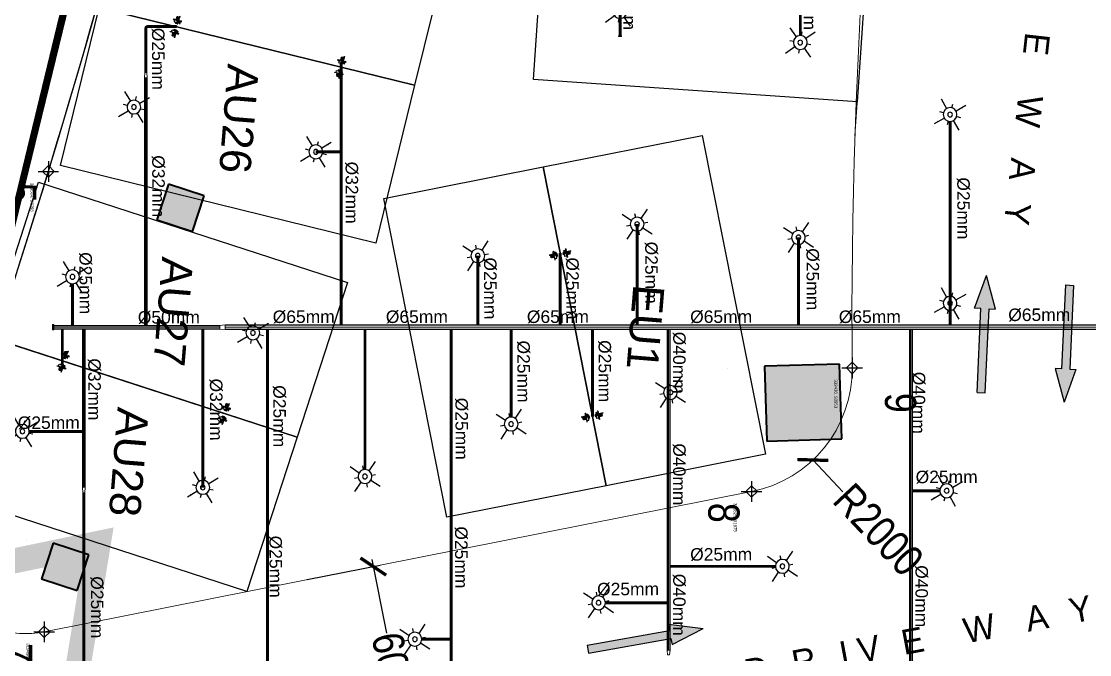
# Model space of a CAD drawing. Header units: inches. Extents: x 257070 to 799932, y -17980 to 269260.
# Drawn here: x 319131 to 336239, y 89365 to 99499 of the extents above; entities that cross this region are included whole.
import ezdxf

# ---------------------------------------------------------------- set-up
doc = ezdxf.new("R2010")
doc.units = ezdxf.units.IN
doc.header["$MEASUREMENT"] = 0
doc.header["$PDMODE"] = 99
doc.header["$PDSIZE"] = 100
doc.linetypes.add('Basement 1floor plan$0$CENTERX2', pattern=[4, 2.5, -0.5, 0.5, -0.5])
for name, color, linetype in [('0-AES-F-SPRINKLER', 10, 'Continuous'), ('basement1_AP$0$A-_ROAD----_E-_-', 2, 'Continuous'), ('DSP_DRIVEWAY', 4, 'Continuous'), ('DSP_MISCELANEOUS', 252, 'Continuous'), ('DSP_TREE CO-ORDINATES', 206, 'Continuous'), ('RETAIL', 40, 'Continuous')]:
    doc.layers.add(name, color=color, linetype=linetype)
for name, color, linetype, lineweight in [('0-AES-F-SPRINKLER PIPE', 10, 'Continuous', 15), ('07--DIM-2', 2, 'Continuous', 25), ('E--CONCRETE-4', 4, 'Continuous', 40), ('E--CONCRETE-SHADE', 253, 'Continuous', 20), ('M--TILING-2', 252, 'Continuous', 18), ('TEXT', 7, 'Continuous', 0)]:
    doc.layers.add(name, color=color, linetype=linetype, lineweight=lineweight)
doc.layers.add('A', color=7, linetype='Continuous', true_color=0x469d8b)
doc.layers.add('CORE -E', color=7, linetype='Continuous', true_color=0x642d8b)
doc.styles.get("Standard").update_dxf_attribs({"font": 'arial.ttf'})
doc.styles.add('TEXT style 175', font='GOTHIC.TTF')
doc.styles.add('TEXT style 200', font='ARIALN.TTF')
doc.styles.add('TEXT style 75', font='ARIALN.TTF')
doc.dimstyles.new('75', dxfattribs={"dimscale": 1.5, "dimtxt": 200, "dimasz": 113, "dimexe": 113, "dimexo": 0, "dimgap": 25, "dimtad": 0, "dimdec": 0, "dimrnd": 5, "dimzin": 0, "dimdsep": 46, "dimtxsty": 'TEXT style 75', "dimblk": 'ARCHTICK', "dimcen": 0.09, "dimdle": 113, "dimclrd": 8, "dimclre": 8, "dimclrt": 256, "dimadec": 0, "dimazin": 0, "dimtfac": 1, "dimtdec": 0, "dimtofl": 0, "dimtmove": 1, "dimatfit": 3, "dimldrblk": 'OPEN90', "dimfxl": 0, "dimtolj": 1, "dimtzin": 0, "dimarcsym": 0})
doc.dimstyles.new('ISO-25', dxfattribs={"dimtxt": 2.5, "dimasz": 2.5, "dimexe": 1.25, "dimexo": 0.625, "dimtad": 1, "dimtxsty": 'Standard', "dimcen": 2.5, "dimadec": 0, "dimazin": 0, "dimtfac": 1, "dimtmove": 0, "dimatfit": 3, "dimfxl": 1, "dimarcsym": 0})

# ---------------------------------------------------------------- blocks, each defined once
blk = doc.blocks.new('_ArchTick')
at = {"color": 0, "linetype": 'ByBlock', "const_width": 0.15}
blk.add_lwpolyline([(-0.5, -0.5), (0.5, 0.5)], dxfattribs=at)
blk = doc.blocks.new('*D239')
at = {"layer": '07--DIM-2', "color": 251, "lineweight": -2, "ltscale": 1000, "transparency": 16777216}
for p, q in [((324746, 90885), (324979, 89708)), ((323710, 90565), (324879, 90796)), ((325957, 84778), (325227, 88457)), ((324876, 84679), (326045, 84911))]:
    blk.add_line(p, q, dxfattribs=at)
at = {"layer": 'DEFPOINTS', "color": 0, "ltscale": 1000, "transparency": 16777216}
for p in [(323710, 90565, 0), (325935, 84889), (324876, 84679, 0)]:
    blk.add_point(p, dxfattribs=at)
at = {"layer": '07--DIM-2', "color": 251, "lineweight": -2, "ltscale": 1000, "transparency": 16777216, "xscale": 350, "yscale": 350, "zscale": 350}
for p, rotation in [((324768, 90774), 101.2098694832372), ((325935, 84889), 281.2098694832372)]:
    blk.add_blockref('_ArchTick', p, dxfattribs=dict(at, rotation=rotation))
at = {"layer": '07--DIM-2', "ltscale": 1000, "transparency": 16777216, "insert": (325103, 89083), "char_height": 500, "attachment_point": 5, "rotation": 281.2099, "style": 'TEXT style 75'}
blk.add_mtext('\\A1;6000', dxfattribs=at)
blk = doc.blocks.new('_Open90')
at = {"color": 0, "linetype": 'ByBlock', "lineweight": -2}
for p, q in [((-0.5, 0.5), (0, 0)), ((0, 0), (-1, 0)), ((0, 0), (-0.5, -0.5))]:
    blk.add_line(p, q, dxfattribs=at)
blk = doc.blocks.new('*D242')
at = {"layer": '07--DIM-2', "color": 251, "lineweight": -2, "ltscale": 1000, "transparency": 16777216}
for p, q in [((319206, 91201), (319206, 91201)), ((319206, 91201), (319206, 91201)), ((317149, 90422), (317803, 90670)), ((316799, 90422), (317149, 90422))]:
    blk.add_line(p, q, dxfattribs=at)
at = {"layer": 'DEFPOINTS', "color": 0, "ltscale": 1000, "transparency": 16777216}
for p in [(319206, 91201, 0), (317803, 90670, 0)]:
    blk.add_point(p, dxfattribs=at)
at = {"layer": '07--DIM-2', "color": 251, "lineweight": -2, "ltscale": 1000, "transparency": 16777216, "xscale": 350, "yscale": 350, "zscale": 350, "rotation": 20.73379398765659}
blk.add_blockref('_ArchTick', (317803, 90670), dxfattribs=at)
at = {"layer": '07--DIM-2', "ltscale": 1000, "transparency": 16777216, "insert": (315966, 90422), "char_height": 500, "attachment_point": 5, "rotation": 270, "style": 'TEXT style 75'}
blk.add_mtext('\\A1;R1500', dxfattribs=at)
blk = doc.blocks.new('*D243')
at = {"layer": '07--DIM-2', "color": 251, "lineweight": -2, "ltscale": 1000, "transparency": 16777216}
for p, q in [((330436, 93937), (330436, 93937)), ((330436, 93936), (330436, 93937)), ((332287, 91970), (331807, 92480))]:
    blk.add_line(p, q, dxfattribs=at)
at = {"layer": 'DEFPOINTS', "color": 0, "ltscale": 1000, "transparency": 16777216}
for p in [(330436, 93937, 0), (331807, 92480, 0)]:
    blk.add_point(p, dxfattribs=at)
at = {"layer": '07--DIM-2', "color": 251, "lineweight": -2, "ltscale": 1000, "transparency": 16777216, "xscale": 350, "yscale": 350, "zscale": 350, "rotation": 133.2656088512766}
blk.add_blockref('_ArchTick', (331807, 92480), dxfattribs=at)
at = {"layer": '07--DIM-2', "ltscale": 1000, "transparency": 16777216, "insert": (332857, 91364), "char_height": 500, "attachment_point": 5, "rotation": 313.2656, "style": 'TEXT style 75'}
blk.add_mtext('\\A1;R2000', dxfattribs=at)
blk = doc.blocks.new('basement1_AP$0$AR-DIR-A')
h = blk.add_hatch()
h.set_pattern_fill('ANSI31', color=8)
h.paths.add_polyline_path([(158, -458), (26, -458), (26, -1800), (-74, -1800), (92, -2335), (258, -1800), (158, -1800)])
at = {"layer": 'DSP_MISCELANEOUS', "color": 8}
for p, q in [((158, -458), (26, -458)), ((26, -458), (26, -1800)), ((158, -458), (158, -1800)), ((26, -1800), (-74, -1800)), ((-74, -1800), (92, -2335)), ((258, -1800), (92, -2335)), ((158, -1800), (258, -1800))]:
    blk.add_line(p, q, dxfattribs=at)
blk = doc.blocks.new('*U485')
at = {"layer": 'DSP_TREE CO-ORDINATES', "color": 162}
for p, q in [((0, -329), (0, 329)), ((-329, 0), (329, 0))]:
    blk.add_line(p, q, dxfattribs=at)
at = {"layer": 'DSP_TREE CO-ORDINATES', "color": 162, "ltscale": 3.5}
blk.add_lwpolyline([(-185, 0), (0, 185), (185, 0), (0, -184), (-185, 0)], dxfattribs=at)
at = {"layer": 'DEFPOINTS', "style": 'TEXT style 175'}
blk.add_attdef('CORDINATE', (367, -572), '', height=100, dxfattribs=at)
at = {"layer": 'DSP_TREE CO-ORDINATES', "color": 164, "style": 'TEXT style 200'}
blk.add_attdef('NO.', (361, -1385), '', height=1000, dxfattribs=at)
blk = doc.blocks.new('*U494')
at = {"layer": 'DSP_TREE CO-ORDINATES', "color": 162}
for p, q in [((0, -329), (0, 329)), ((-329, 0), (329, 0))]:
    blk.add_line(p, q, dxfattribs=at)
at = {"layer": 'DSP_TREE CO-ORDINATES', "color": 162, "ltscale": 3.5}
blk.add_lwpolyline([(-185, 0), (0, 185), (185, 0), (0, -184), (-185, 0)], dxfattribs=at)
at = {"layer": 'DEFPOINTS', "style": 'TEXT style 175'}
blk.add_attdef('CORDINATE', (367, -572), '', height=100, dxfattribs=at)
at = {"layer": 'DSP_TREE CO-ORDINATES', "color": 164, "style": 'TEXT style 200'}
blk.add_attdef('NO.', (361, -1385), '', height=1000, dxfattribs=at)
blk = doc.blocks.new('*U489')
at = {"layer": 'DSP_TREE CO-ORDINATES', "color": 162}
for p, q in [((0, -329), (0, 329)), ((-329, 0), (329, 0))]:
    blk.add_line(p, q, dxfattribs=at)
at = {"layer": 'DSP_TREE CO-ORDINATES', "color": 162, "ltscale": 3.5}
blk.add_lwpolyline([(-185, 0), (0, 185), (185, 0), (0, -184), (-185, 0)], dxfattribs=at)
at = {"layer": 'DEFPOINTS', "style": 'TEXT style 175'}
blk.add_attdef('CORDINATE', (367, -572), '', height=100, dxfattribs=at)
at = {"layer": 'DSP_TREE CO-ORDINATES', "color": 164, "style": 'TEXT style 200'}
blk.add_attdef('NO.', (361, -1385), '', height=1000, dxfattribs=at)
blk = doc.blocks.new('*U490')
at = {"layer": 'DSP_TREE CO-ORDINATES', "color": 162}
for p, q in [((0, -329), (0, 329)), ((-329, 0), (329, 0))]:
    blk.add_line(p, q, dxfattribs=at)
at = {"layer": 'DSP_TREE CO-ORDINATES', "color": 162, "ltscale": 3.5}
blk.add_lwpolyline([(-185, 0), (0, 185), (185, 0), (0, -184), (-185, 0)], dxfattribs=at)
at = {"layer": 'DEFPOINTS', "style": 'TEXT style 175'}
blk.add_attdef('CORDINATE', (367, -572), '', height=100, dxfattribs=at)
at = {"layer": 'DSP_TREE CO-ORDINATES', "color": 164, "style": 'TEXT style 200'}
blk.add_attdef('NO.', (800, 1051), '', height=1000, dxfattribs=at)
blk = doc.blocks.new('A$C3CA070F1')
at = {"layer": '0-AES-F-SPRINKLER'}
h = blk.add_hatch(dxfattribs=at)
h.set_pattern_fill('ANSI31', color=3, scale=0.196883, angle=-34.2335, style=0)
h.set_pattern_definition([(100.766483, (49937.1607, 174049.7081), (1.474466316, 0.280375668), [])])
edge = h.paths.add_edge_path()
edge.add_line((-1, 85), (-1, 84))
edge.add_line((-1, 84), (-6, 84))
edge.add_ellipse((-7, 82), major_axis=(-1.42, -0.27), ratio=1, start_angle=257, end_angle=315)
edge.add_line((-8, 83), (-15, 72))
edge.add_ellipse((-12, 70), major_axis=(-4.25, -0.81), ratio=1, start_angle=-45, end_angle=45)
edge.add_line((-14, 66), (14, 47))
edge.add_line((14, 47), (13, 46))
edge.add_line((13, 46), (-15, 65))
edge.add_ellipse((-12, 70), major_axis=(-5.52, -1.05), ratio=1, start_angle=-45, end_angle=45, ccw=False)
edge.add_line((-16, 73), (-9, 84))
edge.add_ellipse((-7, 82), major_axis=(-2.69, -0.51), ratio=1, start_angle=257, end_angle=315, ccw=False)
edge.add_line((-6, 85), (-1, 85))
h = blk.add_hatch(dxfattribs=at)
h.set_pattern_fill('ANSI31', color=3, scale=0.196883, angle=-124.2335, style=0)
h.set_pattern_definition([(190.766483, (49937.1607, 174049.7081), (-0.280375668, 1.474466316), [])])
edge = h.paths.add_edge_path()
edge.add_line((-1, 54), (7, 48))
edge.add_line((7, 48), (8, 49))
edge.add_line((8, 49), (0, 55))
edge.add_ellipse((-2, 52), major_axis=(-0.69, 3.63), ratio=1, start_angle=315, end_angle=405)
edge.add_line((-6, 54), (-14, 41))
edge.add_ellipse((-11, 39), major_axis=(-0.69, 3.63), ratio=1, start_angle=45, end_angle=135)
edge.add_line((-13, 36), (-9, 33))
edge.add_ellipse((-10, 32), major_axis=(-0.27, 1.42), ratio=1, start_angle=225, end_angle=315, ccw=False)
edge.add_line((-9, 31), (-10, 30))
edge.add_line((-10, 30), (-8, 29))
edge.add_line((-8, 29), (-7, 30))
edge.add_ellipse((-10, 32), major_axis=(-3.3, -0.63), ratio=1, start_angle=135, end_angle=225)
edge.add_line((-8, 35), (-12, 38))
edge.add_ellipse((-11, 39), major_axis=(-1.75, -0.33), ratio=1, start_angle=-45, end_angle=45, ccw=False)
edge.add_line((-13, 40), (-4, 53))
edge.add_ellipse((-2, 52), major_axis=(-1.75, -0.33), ratio=1, start_angle=225, end_angle=315, ccw=False)
at = {"layer": '0-AES-F-SPRINKLER', "color": 3}
for p, q in [((-98, 39), (-97, 43)), ((-98, 38), (-98, 39)), ((-98, 39), (-98, 39)), ((-98, 39), (-98, 39)), ((-98, 37), (-98, 38)), ((-98, 38), (-98, 38)), ((-98, 38), (-98, 38)), ((-98, 38), (-98, 38)), ((-98, 38), (-98, 38)), ((-98, 38), (-98, 38)), ((-98, 38), (-98, 38)), ((-98, 38), (-98, 38)), ((-98, 38), (-98, 38)), ((-98, 38), (-98, 38)), ((-96, 37), (-98, 37)), ((-98, 37), (-98, 37)), ((-98, 37), (-98, 37)), ((-98, 37), (-98, 37)), ((-98, 37), (-98, 37)), ((-98, 37), (-98, 37)), ((-98, 37), (-98, 37)), ((-98, 37), (-98, 37)), ((-98, 37), (-98, 37)), ((-98, 37), (-98, 37)), ((-98, 37), (-98, 37)), ((-98, 37), (-98, 37)), ((-98, 37), (-98, 37)), ((-98, 37), (-98, 37)), ((-98, 37), (-98, 37)), ((-98, 37), (-98, 37)), ((-98, 37), (-98, 37)), ((-97, 37), (-98, 37)), ((-98, 37), (-98, 37)), ((-98, 37), (-98, 37)), ((-98, 37), (-98, 37)), ((-98, 37), (-98, 37)), ((-98, 37), (-98, 37)), ((-98, 37), (-98, 37)), ((-98, 37), (-98, 37)), ((-98, 37), (-98, 37)), ((-98, 37), (-98, 37)), ((-98, 37), (-98, 37)), ((-98, 37), (-98, 37)), ((-98, 37), (-98, 37)), ((-98, 37), (-98, 37)), ((-97, 45), (-79, 71)), ((-96, 40), (-97, 40)), ((-97, 40), (-97, 40)), ((-97, 40), (-97, 40)), ((-97, 40), (-97, 39)), ((-97, 39), (-97, 39)), ((-97, 39), (-97, 39)), ((-97, 39), (-97, 39)), ((-97, 39), (-97, 39)), ((-97, 39), (-97, 39)), ((-97, 39), (-97, 39)), ((-97, 39), (-97, 39)), ((-97, 39), (-97, 38)), ((-97, 38), (-97, 38)), ((-97, 38), (-97, 38)), ((-97, 38), (-97, 38)), ((-97, 38), (-97, 38)), ((-97, 38), (-97, 38)), ((-97, 38), (-97, 38)), ((-97, 38), (-97, 38)), ((-97, 38), (-97, 38)), ((-97, 38), (-97, 38)), ((-97, 38), (-97, 38)), ((-97, 38), (-97, 37)), ((-97, 37), (-97, 37)), ((-97, 37), (-97, 37)), ((-97, 37), (-97, 37)), ((-95, 46), (-96, 42)), ((-96, 42), (-96, 42)), ((-96, 42), (-96, 41)), ((-96, 41), (-96, 41)), ((-96, 41), (-96, 41)), ((-96, 41), (-96, 41)), ((-96, 41), (-96, 41)), ((-96, 41), (-96, 41)), ((-96, 41), (-96, 41)), ((-96, 41), (-96, 41)), ((-96, 41), (-96, 41)), ((-96, 41), (-96, 40)), ((-96, 40), (-96, 40)), ((-96, 40), (-96, 40)), ((-96, 40), (-96, 40)), ((-96, 40), (-96, 40)), ((-95, 37), (-96, 37)), ((-96, 37), (-96, 37)), ((-96, 37), (-96, 37)), ((-96, 37), (-96, 37)), ((-96, 37), (-96, 37)), ((-94, 38), (-95, 38)), ((-95, 38), (-95, 38)), ((-95, 38), (-95, 38)), ((-95, 38), (-95, 38)), ((-95, 38), (-95, 38)), ((-95, 38), (-95, 38)), ((-95, 38), (-95, 38)), ((-95, 38), (-95, 38)), ((-95, 38), (-95, 38)), ((-95, 38), (-95, 37)), ((-95, 37), (-95, 37)), ((-95, 37), (-95, 37)), ((-95, 37), (-95, 37)), ((-95, 37), (-95, 37)), ((-95, 37), (-95, 37)), ((-95, 37), (-95, 37)), ((-95, 37), (-95, 37)), ((-95, 37), (-95, 37)), ((-95, 37), (-95, 37)), ((-95, 37), (-95, 37)), ((-95, 37), (-95, 37)), ((-95, 37), (-95, 37)), ((-95, 37), (-95, 37)), ((-95, 37), (-95, 37)), ((-95, 37), (-95, 37)), ((-95, 37), (-95, 37)), ((-94, 88), (-93, 90)), ((-72, 73), (-94, 88)), ((-94, 43), (-94, 48)), ((-93, 43), (-94, 43)), ((-94, 43), (-94, 43)), ((-94, 43), (-94, 43)), ((-94, 43), (-94, 43)), ((-94, 43), (-94, 43)), ((-94, 43), (-94, 41)), ((-94, 43), (-94, 43)), ((-94, 43), (-94, 43)), ((-94, 43), (-94, 43)), ((-94, 43), (-94, 43)), ((-94, 43), (-94, 43)), ((-94, 43), (-94, 43)), ((-94, 43), (-94, 43)), ((-94, 43), (-94, 43)), ((-94, 43), (-94, 43)), ((-94, 43), (-94, 43)), ((-94, 43), (-94, 43)), ((-94, 41), (-94, 41)), ((-94, 41), (-94, 41)), ((-94, 41), (-94, 41)), ((-94, 41), (-94, 41)), ((-94, 41), (-94, 41)), ((-94, 41), (-94, 41)), ((-94, 41), (-94, 41)), ((-94, 41), (-94, 40)), ((-94, 40), (-94, 40)), ((-94, 40), (-94, 40)), ((-94, 40), (-94, 40)), ((-94, 40), (-94, 40)), ((-94, 40), (-94, 40)), ((-94, 40), (-94, 40)), ((-94, 40), (-94, 40)), ((-94, 40), (-94, 39)), ((-94, 39), (-94, 39)), ((-94, 39), (-94, 39)), ((-94, 39), (-94, 39)), ((-94, 39), (-94, 39)), ((-94, 39), (-94, 39)), ((-94, 39), (-94, 39)), ((-94, 39), (-94, 39)), ((-94, 39), (-94, 38)), ((-93, 90), (-59, 67)), ((-93, 47), (-93, 49)), ((-91, 47), (-93, 43)), ((-93, 46), (-93, 47)), ((-92, 46), (-93, 46)), ((-93, 46), (-93, 46)), ((-93, 46), (-93, 46)), ((-93, 46), (-93, 46)), ((-93, 46), (-93, 46)), ((-93, 46), (-93, 46)), ((-93, 46), (-93, 46)), ((-93, 46), (-93, 46)), ((-93, 46), (-93, 46)), ((-93, 46), (-93, 46)), ((-93, 46), (-93, 46)), ((-93, 46), (-93, 46)), ((-93, 46), (-93, 46)), ((-93, 46), (-93, 46)), ((-93, 46), (-93, 46)), ((-93, 46), (-93, 46)), ((-93, 46), (-93, 46)), ((-93, 46), (-93, 46)), ((-93, 46), (-93, 46)), ((-93, 46), (-93, 46)), ((-91, 42), (-93, 43)), ((-93, 43), (-93, 43)), ((-93, 43), (-93, 43)), ((-93, 43), (-93, 43)), ((-93, 43), (-93, 43)), ((-93, 43), (-93, 43)), ((-93, 43), (-93, 43)), ((-93, 43), (-93, 43)), ((-93, 43), (-93, 43)), ((-93, 43), (-93, 43)), ((-93, 43), (-93, 43)), ((-93, 43), (-93, 43)), ((-93, 43), (-93, 43)), ((-93, 43), (-93, 43)), ((-93, 43), (-93, 43)), ((-93, 43), (-93, 43)), ((-93, 43), (-93, 43)), ((-93, 43), (-93, 43)), ((-93, 43), (-93, 43)), ((-93, 43), (-93, 43)), ((-93, 43), (-93, 43)), ((-93, 43), (-93, 43)), ((-93, 43), (-93, 43)), ((-85, 66), (-92, 55)), ((-90, 50), (-92, 46)), ((-92, 46), (-92, 46)), ((-92, 46), (-92, 46)), ((-92, 46), (-92, 46)), ((-92, 46), (-92, 46)), ((-92, 46), (-92, 46)), ((-90, 47), (-91, 47)), ((-90, 43), (-91, 42)), ((-91, 42), (-91, 42)), ((-91, 42), (-91, 42)), ((-91, 42), (-91, 42)), ((-91, 42), (-91, 42)), ((-91, 42), (-91, 42)), ((-91, 42), (-91, 42)), ((-91, 42), (-91, 42)), ((-91, 42), (-91, 42)), ((-91, 42), (-91, 42)), ((-91, 42), (-91, 42)), ((-91, 42), (-91, 42)), ((-91, 42), (-91, 42)), ((-91, 42), (-91, 42)), ((-91, 42), (-91, 42)), ((-91, 42), (-91, 42)), ((-88, 57), (-90, 49)), ((-89, 54), (-90, 51)), ((-90, 50), (-90, 50)), ((-88, 47), (-90, 43)), ((-90, 47), (-88, 47)), ((-90, 43), (-90, 43)), ((-90, 43), (-90, 43)), ((-90, 43), (-90, 43)), ((-89, 55), (-89, 55)), ((-88, 46), (-88, 47)), ((-87, 59), (-87, 59)), ((-87, 59), (-87, 59)), ((-86, 57), (-87, 49)), ((-87, 49), (-83, 28)), ((-85, 58), (-85, 58)), ((-77, 43), (-85, 49)), ((-83, 28), (-60, 9)), ((-77, 70), (-82, 63)), ((-80, 66), (-82, 67)), ((-45, 31), (-81, -23)), ((-78, 63), (-80, 65)), ((-79, 71), (-77, 70)), ((-71, 26), (-79, 31)), ((-57, 13), (-79, 28)), ((-70, 64), (-78, 63)), ((-78, -29), (-40, 27)), ((-69, 55), (-75, 59)), ((-66, 54), (-74, 42)), ((-74, 42), (-71, 26)), ((-73, 44), (-71, 43)), ((-69, 47), (-72, 43)), ((-71, 43), (-70, 43)), ((-71, 26), (-55, 15)), ((-70, 43), (-66, 49)), ((-66, 50), (-68, 52)), ((-61, 65), (-67, 69)), ((-62, 66), (-67, 65)), ((-50, 57), (-66, 54)), ((-66, 49), (-66, 50)), ((-47, 28), (-63, 40)), ((-59, 67), (-61, 65)), ((-57, 67), (-60, 66)), ((-60, 44), (-42, 32)), ((-50, 57), (-58, 62)), ((-19, 46), (-57, 67)), ((-17, 37), (-55, 63)), ((-29, 42), (-50, 57)), ((-13, 9), (-45, 31)), ((-36, 42), (-44, 30)), ((-43, 33), (-35, 46)), ((-39, -30), (-13, 9)), ((-37, 25), (-28, 38)), ((-35, 41), (-36, 42)), ((-32, 32), (-35, 39)), ((-30, 52), (-16, 73)), ((-29, 20), (-17, 37)), ((-28, 38), (-26, 40)), ((-21, 32), (-28, 37)), ((-23, 16), (-12, 33)), ((-1, 26), (-23, -9)), ((-22, 15), (-12, 31)), ((-9, 32), (-21, 14)), ((2, 24), (-20, -11)), ((-20, -8), (-1, 22)), ((-17, 37), (-19, 46)), ((-19, 13), (-10, 29)), ((-7, 30), (-18, 12)), ((-17, 37), (-17, 37)), ((4, 22), (-17, -13)), ((-17, -10), (1, 20)), ((-16, 73), (-9, 84)), ((-16, 11), (-7, 27)), ((-8, 83), (-15, 72)), ((13, 46), (-15, 65)), ((-4, 28), (-15, 10)), ((-1, 84), (-14, 66)), ((-14, 66), (14, 47)), ((-6, 54), (-14, 41)), ((-12, 33), (-14, 33)), ((-14, -15), (7, 20)), ((-14, -12), (4, 18)), ((-13, 40), (-4, 53)), ((-13, 36), (-9, 33)), ((-13, 9), (-4, 24)), ((-2, 34), (-12, 41)), ((-8, 35), (-12, 38)), ((-12, 31), (-12, 33)), ((-9, 32), (-12, 31)), ((7, 16), (-11, -13)), ((-10, 29), (-9, 32)), ((-9, 31), (-10, 30)), ((-7, 30), (-10, 29)), ((-10, 30), (-8, 29)), ((9, 17), (-10, -14)), ((-9, -13), (9, 13)), ((-8, 29), (-7, 30)), ((8, 49), (-7, 27)), ((-7, 27), (-7, 30)), ((-4, 28), (-7, 27)), ((-6, 85), (-1, 85)), ((-1, 84), (-6, 84)), ((5, 44), (-5, 51)), ((-4, 24), (-4, 28)), ((-1, 26), (-4, 24)), ((-1, 85), (-1, 84)), ((-1, 54), (7, 48)), ((13, 46), (-1, 25)), ((-1, 22), (-1, 26)), ((2, 24), (-1, 22)), ((8, 49), (0, 55)), ((1, 20), (2, 24)), ((4, 22), (1, 20)), ((4, 18), (4, 22)), ((7, 20), (4, 18)), ((7, 48), (8, 49)), ((7, 16), (7, 20)), ((9, 17), (7, 16)), ((9, 15), (9, 17)), ((14, 47), (13, 46)), ((-82, -25), (-80, -30)), ((-80, -30), (-78, -29)), ((-66, -11), (-39, -30)), ((-23, -7), (-23, -9)), ((-23, -9), (-20, -8)), ((-20, -8), (-20, -11)), ((-20, -11), (-17, -10)), ((-17, -10), (-17, -13)), ((-17, -13), (-14, -12)), ((-14, -12), (-14, -15)), ((-14, -15), (-11, -13)), ((-11, -13), (-11, -14)), ((-11, -14), (-11, -14))]:
    blk.add_line(p, q, dxfattribs=at)
for centre, major_axis, start_param, end_param in [((-95, 43), (-0.41, 2.13), 0.784914, 1.034983), ((-95, 43), (-2.74, -0.52), -0.560204, -0.324923), ((-93, 46), (-0.51, 2.68), 0.787914, 1.247507), ((-93, 48), (-1.75, -0.33), -0.775969, -0.160442), ((-91, 54), (-0.29, 1.52), 0.785398, 2.356194), ((-92, 49), (-0.33, 1.74), 0.791774, 1.412986), ((-89, 55), (-0.103, 0.54), 0.916881, 1.969618), ((-93, 51), (-3.09, -0.59), 2.526084, 2.789089), ((-95, 50), (-5.72, -1.09), 2.374727, 2.798549), ((-91, 55), (-0.33, 1.74), 4.197625, 4.773282), ((-84, 57), (-3.79, -0.72), -0.784768, -0.363877), ((-93, 50), (-5.72, -1.09), 2.377207, 2.798549), ((-80, 54), (-1.57, 8.26), 0.010205, 0.785398), ((-84, 56), (-0.35, 1.85), 0.785501, 1.132999), ((-83, 65), (-1.52, -0.29), 3.926991, 5.497787), ((-80, 54), (-5.9, -1.12), 4.155645, 5.497787), ((-80, 54), (-8.26, -1.57), 4.155621, 4.722594), ((-75, 68), (-8.26, -1.57), 1.014052, 3.151797), ((-75, 63), (-2.79, -0.53), -0.113999, 0.093951), ((-75, 68), (-1.12, 5.9), 2.584882, 5.497787), ((-75, 46), (-0.53, 2.79), 2.356194, 3.926991), ((-75, 68), (-1.57, 8.26), 4.722594, 5.497787), ((-70, 53), (-2.79, -0.53), 2.356194, 3.926991), ((-65, 44), (-3.72, -0.71), -0.403281, 1.321745), ((-65, 44), (-0.71, 3.72), 4.96144, 6.686466), ((-65, 37), (-0.56, 2.96), 5.497794, 6.034125), ((-59, 47), (-2.96, -0.56), 0.24906, 0.785391), ((-60, 60), (-2.83, -0.54), 3.926991, 4.712389), ((-33, 40), (-0.45, 2.36), 0.803442, 1.867502), ((-30, 39), (-2.79, -0.53), 2.356194, 3.926991), ((-24, 39), (-0.53, 2.79), 5.497787, 7.068583), ((-12, 70), (-5.52, -1.05), -0.785398, 0.785398), ((-15, 35), (-0.54, 2.83), 0.785398, 3.403392), ((-12, 70), (-4.25, -0.81), -0.785398, 0.785398), ((-11, 39), (-0.69, 3.63), 0.785398, 2.356194), ((-11, 39), (-1.75, -0.33), -0.785398, 0.785398), ((-7, 82), (-2.69, -0.51), 4.485496, 5.497787), ((-10, 32), (-0.27, 1.42), 3.926991, 5.497787), ((-7, 82), (-1.42, -0.27), 4.485496, 5.497787), ((-10, 32), (-3.3, -0.63), 2.356194, 3.926991), ((-2, 52), (-0.69, 3.63), 5.497787, 7.068583), ((-2, 52), (-1.75, -0.33), 3.926991, 5.497787), ((6, 14), (-0.54, 2.83), 3.926991, 4.712389), ((-79, -24), (-0.51, 2.69), 0.785398, 1.797689), ((-11, -11), (-2.83, -0.54), 1.570796, 2.356194)]:
    blk.add_ellipse(centre, major_axis=major_axis, ratio=1, start_param=start_param, end_param=end_param, dxfattribs=at)
at = {"layer": '0-AES-F-SPRINKLER', "color": 3, "extrusion": (0, 0, -1)}
for centre, major_axis, start_param, end_param in [((-86, 47), (-0.53, 2.79), -0.113999, 0.785398), ((-77, 34), (-0.54, 2.83), 3.926991, 4.712389)]:
    blk.add_ellipse(centre, major_axis=major_axis, ratio=1, start_param=start_param, end_param=end_param, dxfattribs=at)
blk = doc.blocks.new('*U603')
at = {"layer": '0-AES-F-SPRINKLER'}
for p, q in [((171672, 56809), (171672, 56871)), ((171562, 56699), (171500, 56699)), ((171783, 56699), (171845, 56699)), ((171672, 56588), (171672, 56526))]:
    blk.add_line(p, q, dxfattribs=at)
for radius in [111, 37.8]:
    blk.add_circle((171672, 56699), radius, dxfattribs=at)
at = {"layer": '0-AES-F-SPRINKLER PIPE'}
for points, override in [([(171468, 56903), (171594, 56777)], {"dimasz": 70, "dimtad": 0, "dimfxl": 13, "dimarcsym": 1}), ([(171877, 56903), (171751, 56777)], {"dimasz": 70, "dimtad": 0, "dimfxl": 13, "dimarcsym": 1}), ([(171468, 56494), (171594, 56620)], {"dimasz": 70, "dimtad": 0, "dimfxl": 13, "dimarcsym": 1}), ([(171877, 56494), (171751, 56620)], {"dimasz": 70, "dimgap": 0.625, "dimtad": 0, "dimfxl": 13, "dimarcsym": 1})]:
    blk.add_leader(points, dimstyle='ISO-25', override=override, dxfattribs=at)

msp = doc.modelspace()

# ---------------------------------------------------------------- hatches: boundary and pattern name
at = {"layer": 'E--CONCRETE-SHADE', "ltscale": 3.5}
h = msp.add_hatch(color=8, dxfattribs=at)
h.dxf.hatch_style = 1
h.paths.add_polyline_path([(321485.9, 96894.5), (321300.2, 96323.9), (321870.7, 96138.2), (322056.5, 96708.7)])
h = msp.add_hatch(color=8, dxfattribs=at)
h.dxf.hatch_style = 1
h.paths.add_polyline_path([(332232.3, 94015.8), (331032.8, 93980.1), (331068.4, 92780.6), (332267.9, 92816.3)])
h = msp.add_hatch(color=8, dxfattribs=at)
h.dxf.hatch_style = 1
h.paths.add_polyline_path([(320211.9, 90960.7), (319641.4, 91146.4), (319455.6, 90575.9), (320026.2, 90390.2)])

# ---------------------------------------------------------------- linework, layer by layer
at = {"layer": '0-AES-F-SPRINKLER', "color": 7, "const_width": 100, "elevation": 0}
for points in [[(356607.5, 78193.9), (356438.2, 71883.8), (345953.6, 68179.4), (332024.7, 62667.8), (330604.2, 67058.4), (321899.6, 64138.4), (317671.9, 77137.1), (317715.9, 91029.5), (324246.5, 117779.9), (364035.7, 109784.7), (363210.3, 79337.2), (363210.3, 79337.2)], [(321656.3, 107312.1), (317715.9, 91029.5), (317671.9, 77137.1), (320194.8, 69380), (277183.8, 53136.7), (281575.8, 117011.5)]]:
    msp.add_lwpolyline(points, close=True, dxfattribs=at)
at = {"layer": '0-AES-F-SPRINKLER PIPE', "ltscale": 1000, "elevation": 0}
for points in [[(328703.2, 100459.2), (328703.2, 99270.3)], [(328706.2, 100459.2), (328706.2, 99270.3)], [(328718.7, 100459.2), (328718.7, 99270.3)], [(328731.2, 100459.2), (328731.2, 99270.3)], [(328734.2, 100459.2), (328734.2, 99270.3)], [(331590.3, 100459.2), (331590.3, 99269.2)], [(331593.3, 100459.2), (331593.3, 99269.5)], [(331605.8, 100459.2), (331605.8, 99270.3)], [(331618.3, 100459.2), (331618.3, 99269.5)], [(331621.3, 100459.2), (331621.3, 99269.2)], [(324237.1, 98816.3), (324237.1, 94641.4)], [(324240.1, 98816.3), (324240.1, 94641.4)], [(324252.6, 98816.3), (324252.6, 94641.4)], [(324265.1, 98816.3), (324265.1, 94641.4)], [(324268.1, 98816.3), (324268.1, 94641.4)], [(321105.6, 98594), (321105.6, 94641.4)], [(321108.6, 98594), (321108.6, 94641.4)], [(321124.6, 98594), (321124.6, 94641.4)], [(321140.6, 98594), (321140.6, 94641.4)], [(321143.6, 98594), (321143.6, 94641.4)], [(333988.4, 97897.9), (333988.4, 94641.4)], [(333991.4, 97897.5), (333991.4, 94641.4)], [(334003.9, 97896.8), (334003.9, 94641.4)], [(334016.4, 97897.5), (334016.4, 94641.4)], [(334019.4, 97897.9), (334019.4, 94641.4)], [(324237.1, 97426.3), (323847.8, 97426.3)], [(324237.1, 97423.3), (323847.8, 97423.3)], [(324237.1, 97410.8), (323847.8, 97410.8)], [(324237.1, 97398.3), (323847.8, 97398.3)], [(324237.1, 97395.3), (323847.8, 97395.3)], [(328976.5, 96252.6), (328976.5, 94641.4)], [(328979.5, 96252.6), (328979.5, 94641.4)], [(328992, 96252.6), (328992, 94641.4)], [(329004.5, 96252.6), (329004.5, 94641.4)], [(329007.5, 96252.6), (329007.5, 94641.4)], [(326426.1, 95747.2), (326426.1, 94641.4)], [(326429.1, 95747.2), (326429.1, 94641.4)], [(326441.6, 95747.2), (326441.6, 94641.4)], [(326454.1, 95747.2), (326454.1, 94641.4)], [(326457.1, 95747.2), (326457.1, 94641.4)], [(327742.5, 95791.6), (327742.5, 94642.4)], [(327745.5, 95791.6), (327745.5, 94642.4)], [(327758, 95791.6), (327758, 94642.4)], [(327770.5, 95791.6), (327770.5, 94642.4)], [(327773.5, 95791.6), (327773.5, 94642.4)], [(319935.3, 95300.7), (319935.3, 94627.9)], [(319938.3, 95300.3), (319938.3, 94627.9)], [(319950.8, 95299.6), (319950.8, 94627.9)], [(319963.3, 95300.3), (319963.3, 94627.9)], [(319966.3, 95300.7), (319966.3, 94627.9)], [(319650.5, 94633.9), (322311, 94633.9)], [(319650.5, 94628.9), (322311, 94628.9)], [(319650.5, 94603.9), (322311, 94603.9)], [(322396.5, 94642.4), (347772.5, 94642.4)], [(322396.5, 94636.4), (347772.5, 94636.4)], [(322396.5, 94603.9), (347772.5, 94603.9)], [(319650.5, 94578.9), (322311, 94578.9)], [(319650.5, 94573.9), (322311, 94573.9)], [(319771.7, 94579.9), (319771.7, 94012.8)], [(319774.7, 94579.9), (319774.7, 94013.2)], [(319787.2, 94579.9), (319787.2, 94013.9)], [(319799.7, 94579.9), (319799.7, 94013.2)], [(319802.7, 94579.9), (319802.7, 94012.8)], [(320110.9, 94579.9), (320110.9, 92042.5)], [(320114.9, 94579.9), (320114.9, 92042.5)], [(320130.9, 94579.9), (320130.9, 92042.5)], [(320146.9, 94579.9), (320146.9, 92042.5)], [(320150.9, 94579.9), (320150.9, 92042.5)], [(322021.8, 94566.4), (322021.8, 92041)], [(322024.8, 94566.4), (322024.8, 92041)], [(322037.3, 94566.4), (322037.3, 92041)], [(322049.8, 94566.4), (322049.8, 92041)], [(322052.8, 94566.4), (322052.8, 92041)], [(322396.5, 94571.4), (347772.5, 94571.4)], [(322396.5, 94565.4), (347772.5, 94565.4)], [(323058.2, 94565.4), (323058.2, 86195.3)], [(323061.2, 94565.4), (323061.2, 86195.7)], [(323073.7, 94565.4), (323073.7, 86196.4)], [(323086.2, 94565.4), (323086.2, 86195.7)], [(323089.2, 94565.4), (323089.2, 86195.3)], [(326000.9, 94565.4), (326000.9, 86778.5)], [(326003.9, 94565.4), (326003.9, 86778.9)], [(326016.4, 94565.4), (326016.4, 86779.6)], [(326028.9, 94565.4), (326028.9, 86778.9)], [(326031.9, 94565.4), (326031.9, 86778.5)], [(326959.7, 94565.4), (326959.7, 93164.4)], [(326962.7, 94565.4), (326962.7, 93164.8)], [(326975.2, 94565.4), (326975.2, 93165.5)], [(326987.7, 94565.4), (326987.7, 93164.8)], [(326990.7, 94565.4), (326990.7, 93164.4)], [(328260.6, 94565.4), (328260.6, 93176.7)], [(328263.6, 94565.4), (328263.6, 93177.1)], [(328276.1, 94565.4), (328276.1, 93177.8)], [(328288.6, 94565.4), (328288.6, 93177.1)], [(328291.6, 94565.4), (328291.6, 93176.7)], [(320115.4, 92953), (319257.8, 92953)], [(320115.4, 92922), (319257.8, 92922)], [(320115.4, 92950), (319258.2, 92950)], [(320115.4, 92925), (319258.2, 92925)], [(320115.4, 92937.5), (319258.9, 92937.5)], [(320115.4, 91954.5), (320115.4, 85612.1)], [(320118.4, 91954.5), (320118.4, 85612.5)], [(320130.9, 91954.5), (320130.9, 85613.2)], [(320143.4, 91954.5), (320143.4, 85612.5)], [(320146.4, 91954.5), (320146.4, 85612.1)], [(333400.8, 92002.4), (333840.2, 92002.4)], [(333400.8, 91999.4), (333839.8, 91999.4)], [(333400.8, 91986.9), (333839.1, 91986.9)], [(333400.8, 91974.4), (333839.8, 91974.4)], [(333400.8, 91971.4), (333840.2, 91971.4)], [(329511.8, 90793.4), (331209, 90793.4)], [(329511.8, 90790.4), (331208.6, 90790.4)], [(329511.8, 90777.9), (331207.9, 90777.9)], [(329511.8, 90765.4), (331208.6, 90765.4)], [(329511.8, 90762.4), (331209, 90762.4)], [(328485.8, 90210.2), (329480.8, 90210.2)], [(328485.8, 90179.2), (329480.8, 90179.2)], [(328486.1, 90207.2), (329480.8, 90207.2)], [(328486.1, 90182.2), (329480.8, 90182.2)], [(328486.8, 90194.7), (329480.8, 90194.7)], [(326000.9, 89627), (325543, 89627)], [(326000.9, 89596), (325543, 89596)], [(326000.9, 89624), (325543.4, 89624)], [(326000.9, 89599), (325543.4, 89599)], [(326000.9, 89611.5), (325544.1, 89611.5)]]:
    msp.add_lwpolyline(points, dxfattribs=at)
for points in [[(321608.6, 99430.6), (321149.6, 99430.6, 0.4142136), (321109.1, 99390.1), (321109.1, 98683)], [(321608.6, 99427.6), (321149.6, 99427.6, 0.4142136), (321112.1, 99390.1), (321112.1, 98683)], [(321608.6, 99415.1), (321149.6, 99415.1, 0.4142136), (321124.6, 99390.1), (321124.6, 98683)], [(321608.6, 99402.6), (321149.6, 99402.6, 0.4142136), (321137.1, 99390.1), (321137.1, 98683)], [(321608.6, 99399.6), (321149.6, 99399.6, 0.4142136), (321140.1, 99390.1), (321140.1, 98683)]]:
    msp.add_lwpolyline(points, format="xyb", dxfattribs=at)
for points in [[(328743.8, 99270.3), (328743.8, 99258.1), (328693.6, 99258.1), (328693.6, 99270.3)], [(328740.8, 99267.3), (328740.8, 99261.1), (328696.6, 99261.1), (328696.6, 99267.3)], [(321143.6, 98594), (321105.6, 98594), (321109.1, 98683), (321140.1, 98683)], [(322396.5, 94642.4), (322396.5, 94565.4), (322311, 94573.9), (322311, 94633.9)], [(320150.9, 92042.5), (320110.9, 92042.5), (320115.4, 91954.5), (320146.4, 91954.5)]]:
    msp.add_lwpolyline(points, close=True, dxfattribs=at)
at = {"layer": '0-AES-F-SPRINKLER PIPE', "ltscale": 1000}
for points in [[(331559.9, 96041.2), (331559.9, 94641.4)], [(331562.9, 96041.2), (331562.9, 94641.4)], [(331575.4, 96041.2), (331575.4, 94641.4)], [(331587.9, 96041.2), (331587.9, 94641.4)], [(331590.9, 96041.2), (331590.9, 94641.4)], [(324619.4, 94565.4), (324619.4, 92325)], [(324622.4, 94565.4), (324622.4, 92325.4)], [(324634.9, 94565.4), (324634.9, 92326.1)], [(324647.4, 94565.4), (324647.4, 92325.4)], [(324650.4, 94565.4), (324650.4, 92325)], [(329472.3, 89436.5), (329472.3, 94565.4)], [(329476.3, 89436.5), (329476.3, 94565.4)], [(329496.3, 89436.5), (329496.3, 94565.4)], [(329516.3, 89436.5), (329516.3, 94565.4)], [(329520.3, 89436.5), (329520.3, 94565.4)], [(333352.8, 87406.5), (333352.8, 94565.4)], [(333356.8, 87406.5), (333356.8, 94565.4)], [(333376.8, 87406.5), (333376.8, 94565.4)], [(333396.8, 87406.5), (333396.8, 94565.4)], [(333400.8, 87406.5), (333400.8, 94565.4)]]:
    msp.add_lwpolyline(points, dxfattribs=at)
for points in [[(319650.5, 94647.2), (319627.5, 94647.2), (319627.5, 94560.7), (319650.5, 94560.7)], [(319645, 94641.7), (319633, 94641.7), (319633, 94566.2), (319645, 94566.2)], [(329520.3, 89436.5), (329472.3, 89436.5), (329480.8, 89359), (329511.8, 89359)]]:
    msp.add_lwpolyline(points, close=True, dxfattribs=at)
for radius in [15.5, 12.5]:
    msp.add_circle((321608.6, 99415.1, 0), radius, dxfattribs=at)
at = {"layer": 'basement1_AP$0$A-_ROAD----_E-_-', "color": 8}
msp.add_arc((188512.7, 137133.7, 0), 137030, 340.63586, 350.8684, dxfattribs=at)
at = {"layer": 'DSP_DRIVEWAY', "color": 8}
msp.add_arc((188522.4, 137131.1, 0), 137020.1, 340.918059, 355.537474, dxfattribs=at)
at = {"layer": 'E--CONCRETE-4', "color": 8, "ltscale": 10}
for p, q in [((321485.9, 96894.5, 0), (321300.2, 96323.9, 0)), ((322056.5, 96708.7, 0), (321485.9, 96894.5, 0)), ((321870.7, 96138.2, 0), (322056.5, 96708.7, 0)), ((321300.2, 96323.9, 0), (321870.7, 96138.2, 0)), ((332232.3, 94015.8, 0), (331032.8, 93980.1, 0)), ((331032.8, 93980.1, 0), (331068.4, 92780.6, 0)), ((332267.9, 92816.3, 0), (332232.3, 94015.8, 0)), ((331068.4, 92780.6, 0), (332267.9, 92816.3, 0)), ((319641.4, 91146.4, 0), (319455.6, 90575.9, 0)), ((320211.9, 90960.7, 0), (319641.4, 91146.4, 0)), ((320026.2, 90390.2, 0), (320211.9, 90960.7, 0)), ((319455.6, 90575.9, 0), (320026.2, 90390.2, 0))]:
    msp.add_line(p, q, dxfattribs=at)
at = {"layer": 'M--TILING-2', "color": 8}
for p, q in [((332871.5, 103401.8, 0), (332481, 97668.4, 0)), ((330825, 91974.7, 0), (319497.7, 89729.8, 0))]:
    msp.add_line(p, q, dxfattribs=at)
at = {"layer": 'M--TILING-2', "color": 8, "elevation": 0}
msp.add_lwpolyline([(337132.6, 123622, 0.0828166), (332436.1, 93953.1)], format="xyb", dxfattribs=at)
at = {"layer": 'M--TILING-2', "color": 8, "linetype": 'Basement 1floor plan$0$CENTERX2', "ltscale": 1000, "const_width": 400, "elevation": 0}
msp.add_lwpolyline([(319215.6, 83592), (319548.3, 86175.4), (320364.2, 91145.7), (308303, 88637.4), (290285.3, 95433.4)], dxfattribs=at)
at = {"layer": 'M--TILING-2', "color": 8}
for centre, radius, start, end in [((330436.2, 93936.6, 0), 2000, 281.20987, 0.47339), ((319206.1, 91201.2, 0), 1500, 160.63586, 281.20987)]:
    msp.add_arc(centre, radius, start, end, dxfattribs=at)
at = {"layer": 'RETAIL', "color": 8, "elevation": 0}
for points in [[(326049.4, 101000.4), (325428.4, 98475.6), (320378.9, 99717.6), (320999.9, 102242.3)], [(332694.8, 100807.8), (332518.1, 98213.8), (327330.2, 98567.2), (327506.8, 101161.2)], [(325428.4, 98475.6), (324807.4, 95950.8), (319757.9, 97192.8), (320378.9, 99717.6)], [(331046.3, 92574.2), (328495.9, 92068.7), (327485, 97169.5), (330035.4, 97675)], [(328495.9, 92068.7), (325945.5, 91563.3), (324934.6, 96664.1), (327485, 97169.5)], [(324352.3, 95318.2), (323549.5, 92845.3), (318603.6, 94450.7), (319406.3, 96923.7)], [(323547.4, 92846), (322744.7, 90373), (317798.7, 91978.4), (318601.4, 94451.4)]]:
    msp.add_lwpolyline(points, close=True, dxfattribs=at)

# ---------------------------------------------------------------- block references
at = {"layer": '0-AES-F-SPRINKLER', "color": 7, "xscale": -1}
for p, rotation in [((413072.8, 259564.2, 0), 80.4645216729874), ((415959.9, 259067.3, 0), 80.4645216729874), ((416994.2, 251289.6, 0), 76.1820109037386), ((433935.5, 248672.2, 0), 74.721705493004), ((419907.4, 250573.1, 0), 76.1820109037386), ((351235.1, 275672.2, 0), 101.2098694776947), ((353818.5, 275460.7), 101.2098694776947), ((348684.7, 275166.8, 0), 101.2098694776947), ((416010.4, 248572.8, 0), 76.1820109037386), ((433935.5, 245651.2, 0), 74.721705493004), ((418899.6, 247676.3, 0), 76.1820109037386), ((351768.7, 272979.6, 0), 101.2098694776947), ((349218.3, 272474.2, 0), 101.2098694776947), ((415207.6, 246099.8, 0), 76.1820109037386), ((346878, 271634.8), 101.2098694776947), ((418096.8, 245203.4, 0), 76.1820109037386), ((433881.6, 242651.5, 0), 74.721705493004), ((353561.9, 270197.5, 0), 101.2098694776947), ((350619.1, 269614.3, 0), 101.2098694776947), ((347676.4, 269031.1, 0), 101.2098694776947)]:
    msp.add_blockref('*U603', p, dxfattribs=dict(at, rotation=rotation))
at = {"layer": '0-AES-F-SPRINKLER', "ltscale": 1000}
for p, rotation in [((321618.2, 99464.3, 0), 290.4155279242388), ((324252.6, 98816.3, 0), 290.4155279242388), ((327713.2, 95760.8, 0), 45.44338649860987), ((319818.1, 94109, 0), 286.2502439091008), ((322398.5, 93271.4, 0), 286.2502439091008), ((328227, 93168, 0), 45.2158881165895)]:
    msp.add_blockref('A$C3CA070F1', p, dxfattribs=dict(at, rotation=rotation))
at = {"layer": '0-AES-F-SPRINKLER', "ltscale": 1000, "xscale": -1}
for p, rotation in [((321594.3, 99367.1, 0), 221.9484938951576), ((324228.7, 98719.2, 0), 221.9484938951576), ((327811.3, 95780.2, 0), 336.9763524687105), ((319787.2, 94013.9, 0), 217.7832098800195), ((328325.2, 93187.4, 0), 337.2038508507309), ((322367.6, 93176.3, 0), 217.7832098800195)]:
    msp.add_blockref('A$C3CA070F1', p, dxfattribs=dict(at, rotation=rotation))
at = {"layer": 'DSP_MISCELANEOUS', "color": 8}
for p, rotation in [((334572, 93097.6, 0), 177.3536442474987), ((327766.9, 89282.8, 0), 100.0882277393179)]:
    msp.add_blockref('basement1_AP$0$AR-DIR-A', p, dxfattribs=dict(at, rotation=rotation))
at = {"layer": 'DSP_MISCELANEOUS', "color": 8, "xscale": -1, "rotation": 357.3536442474282}
msp.add_blockref('basement1_AP$0$AR-DIR-A', (336028.9, 95731.1, 0), dxfattribs=at)
at = {"layer": 'DSP_TREE CO-ORDINATES', "color": 8, "ltscale": 1000, "xscale": 0.5, "yscale": 0.5, "zscale": 0.5, "rotation": 270}
for name, p, values in [('*U485', (319563.5, 97097.6, 0), {'NO.': '5', 'CORDINATE': '319564, 97098'}), ('*U490', (332436.1, 93953.1, 0), {'NO.': '9', 'CORDINATE': '332436, 93953'}), ('*U489', (330825, 91974.7, 0), {'NO.': '8', 'CORDINATE': '330825, 91975'}), ('*U494', (319497.7, 89729.8, 0), {'NO.': '7', 'CORDINATE': '319498, 89730'})]:
    msp.add_blockref(name, p, dxfattribs=at).add_auto_attribs(values)

# ---------------------------------------------------------------- texts
at = {"layer": '0-AES-F-SPRINKLER PIPE', "color": 7, "linetype": 'Continuous', "lineweight": -3, "ltscale": 0.9, "char_height": 200, "width": 685.774}
for s, insert, attachment_point, rotation in [('%%C25mm', (328970.5, 99857.5, 0), 2, 270.1922), ('%%C25mm', (331857.6, 99857.5, 0), 2, 270.1922), ('%%C25mm', (321424.6, 98900, 0), 2, 270.1922), ('%%C32mm', (321428.1, 96861, 0), 2, 270.1922), ('%%C32mm', (324525.1, 96758.5, 0), 2, 270.1922), ('%%C25mm', (334319.9, 96506.5, 0), 2, 270.1922), ('%%C25mm', (329323, 95478.1, 0), 2, 270.1922), ('%%C25mm', (331906.4, 95372.3), 2, 270.1922), ('%%C25mm', (320262.4, 95309.9, 0), 2, 270.1922), ('%%C25mm', (326741.6, 95225.3, 0), 2, 270.1922), ('%%C25mm', (328058, 95225.3, 0), 2, 270.1922), ('%%C50mm', (321492.5, 94864.7, 0), 2, 0.1922), ('%%C65mm', (323652.7, 94873.2, 0), 2, 0.1922), ('%%C65mm', (325464.6, 94873.2, 0), 2, 0.1922), ('%%C65mm', (327723.2, 94873.2, 0), 2, 0.1922), ('%%C65mm', (330337.7, 94873.2, 0), 2, 0.1922), ('%%C65mm', (332718.2, 94873.2, 0), 2, 0.1922), ('%%C65mm', (335431.7, 94904.4, 0), 2, 0.1922), ('%%C40mm', (329560.9, 94035.8), 8, 269.8078), ('%%C25mm', (327275.2, 93895.9, 0), 2, 270.1922), ('%%C25mm', (328576.1, 93902.1, 0), 2, 270.1922), ('%%C32mm', (320403.8, 93610.4, 0), 2, 270.1922), ('%%C32mm', (322352.8, 93286.5, 0), 2, 270.1922), ('%%C40mm', (333397.3, 93395.2), 8, 269.8078), ('%%C25mm', (323367, 93180.5, 0), 2, 270.1922), ('%%C25mm', (326283.9, 92980.1, 0), 2, 270.1922), ('%%C25mm', (319570.1, 93177.5, 0), 2, 0.1922), ('%%C40mm', (329560.9, 92249.8), 8, 269.8078), ('%%C25mm', (333948.5, 92309.8, 0), 2, 0.1922), ('%%C25mm', (326277.4, 90921.1, 0), 2, 270.1922), ('%%C25mm', (323305.7, 90773, 0), 2, 270.1922), ('%%C25mm', (330337.7, 91070.2, 0), 2, 0.1922), ('%%C40mm', (333441.3, 90299.9), 8, 269.8078), ('%%C25mm', (320446.4, 90122.6, 0), 2, 270.1922), ('%%C25mm', (328847.3, 90515, 0), 2, 0.1922), ('%%C40mm', (329560.9, 90163.3), 8, 269.8078)]:
    msp.add_mtext(s, dxfattribs=dict(at, insert=insert, attachment_point=attachment_point, rotation=rotation))
at = {"layer": 'A', "color": 8}
for s, p in [('AU26', (322439.1, 98829.8, 0)), ('AU27', (321386.4, 95741.4, 0)), ('AU28', (320674.3, 93336.4, 0))]:
    msp.add_text(s, height=500, rotation=265.35069, dxfattribs=at).set_placement(p)
at = {"layer": 'CORE -E', "color": 8}
msp.add_text('EU1', height=500, rotation=265.35069, dxfattribs=at).set_placement((328933.6, 95301.5, 0))
at = {"layer": 'TEXT', "color": 8, "ltscale": 1000, "char_height": 400, "style": 'TEXT style 175'}
for insert, attachment_point, rotation in [((337047.8, 112167.1), 1, 263.61642), ((320532.1, 86967.1, 0), 7, 10.60861)]:
    msp.add_mtext_dynamic_manual_height_columns('{\\T2;TWO WAY 6M WIDE DRIVE WAY}', width=23911.084, gutter_width=20, heights=[0], dxfattribs=dict(at, insert=insert, attachment_point=attachment_point, rotation=rotation))

# ---------------------------------------------------------------- dimensions: what is measured, and where the dimension line sits
at = {"layer": '07--DIM-2', "color": 8, "ltscale": 1000}
dim = msp.add_radius_dim(center=(330436.2, 93936.6, 0), mpoint=(331806.9, 92480.2, 0), dimstyle='75', override={"dimscale": 1, "dimtxt": 500, "dimasz": 350, "dimclrd": 251, "dimclre": 251}, dxfattribs=at)
dim.commit()
dim.dimension.update_dxf_attribs({"geometry": '*D243', "text_midpoint": (332857.4, 91364.1)})
dim = msp.add_radius_dim(center=(319206.1, 91201.2, 0), mpoint=(317803.2, 90670.2, 0), dimstyle='75', override={"dimscale": 1, "dimtxt": 500, "dimasz": 350, "dimclrd": 251, "dimclre": 251}, dxfattribs=at)
dim.commit()
dim.dimension.update_dxf_attribs({"geometry": '*D242', "text_midpoint": (315965.9, 90422.3), "text_rotation": 270})
dim = msp.add_linear_dim(base=(325934.6, 84888.8), p1=(323709.6, 90564.6, 0), p2=(324876.1, 84679, 0), angle=281.20987, dimstyle='75', override={"dimscale": 1, "dimtxt": 500, "dimasz": 350, "dimclrd": 251, "dimclre": 251}, dxfattribs=at)
dim.commit()
dim.dimension.update_dxf_attribs({"geometry": '*D239', "text_midpoint": (325103.4, 89082.7), "dimtype": 161})

doc.saveas('drawing.dxf')
